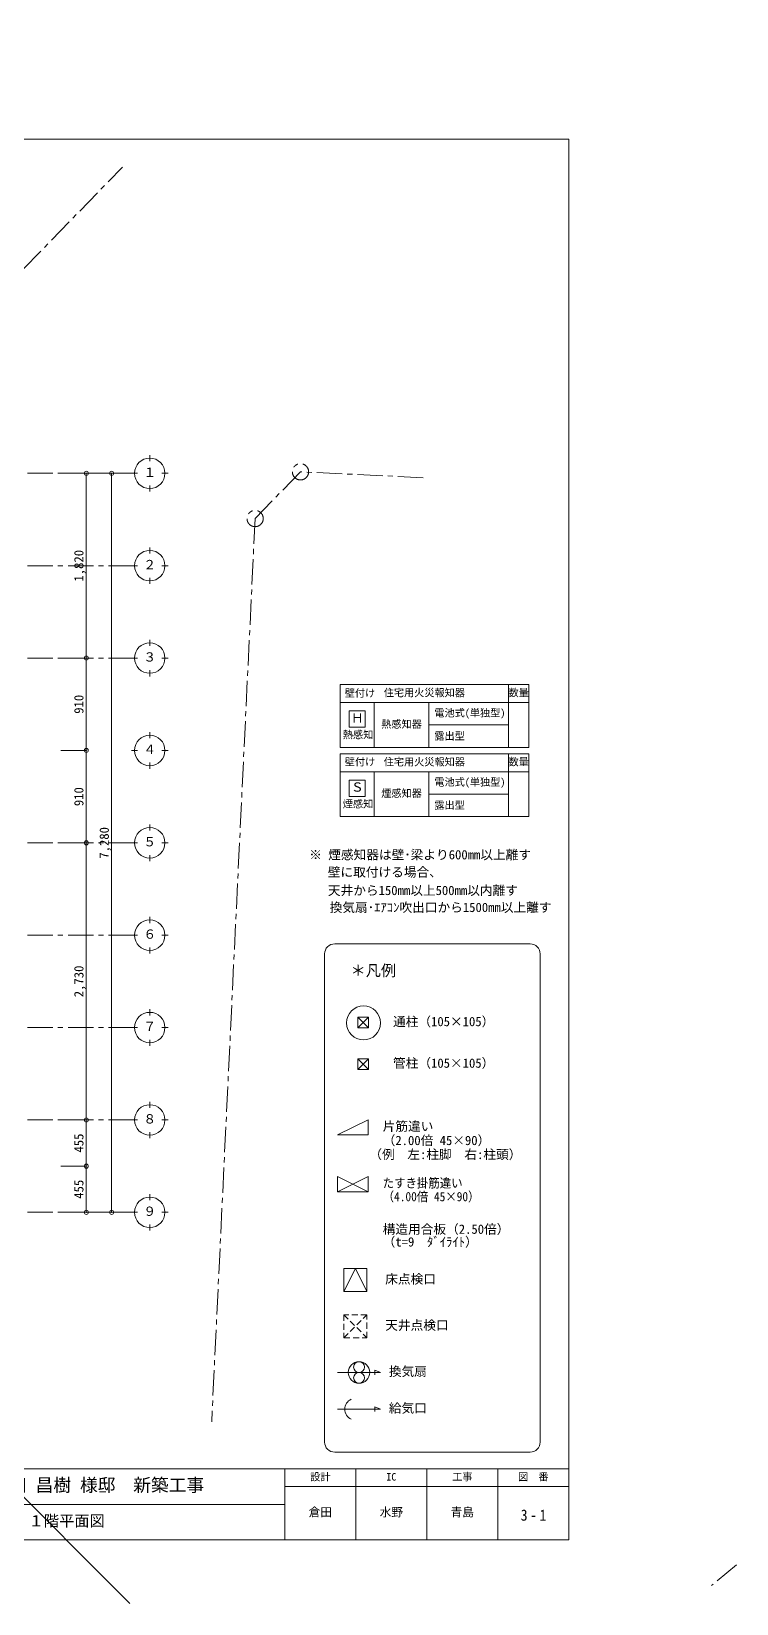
# Model space of a CAD drawing. Units: millimetres at full size, sheet at 1:50. Extents: x -16792 to 54909, y -26252 to 25759.
# Drawn here: x 5997 to 12947, y 9388 to 24876 of the extents above; entities that cross this region are included whole.
import ezdxf
from ezdxf.enums import TextEntityAlignment as Align

# ---------------------------------------------------------------- set-up
doc = ezdxf.new("R2010")
doc.units = ezdxf.units.MM
doc.header["$LTSCALE"] = 50
doc.header["$PDMODE"] = 32
doc.header["$PDSIZE"] = 40
for name, pattern in [('CHAIN1', [8, 5, -1, 1, -1]), ('CHAIN2', [12, 9, -1, 1, -1]), ('DASHED1', [1.8, 1.2, -0.6])]:
    doc.linetypes.add(name, pattern=pattern)
for name, color, linetype, lineweight in [('3-1_通り芯・通り番号', 7, 'Continuous', 13), ('3-A_文字', 7, 'Continuous', 13), ('3-F_寸法・方位', 7, 'Continuous', 13), ('F-F_図面枠（共通）', 7, 'Continuous', 13)]:
    doc.layers.add(name, color=color, linetype=linetype, lineweight=lineweight)
doc.styles.add('ＭＳ ゴシック', font='')
doc.styles.get('ＭＳ ゴシック').set_extended_font_data('MS Gothic')

msp = doc.modelspace()

# ---------------------------------------------------------------- linework, layer by layer
at = {"layer": '3-1_通り芯・通り番号', "color": 1, "linetype": 'CHAIN1', "lineweight": 9}
for p, q in [((5079.08, 21672.55), (6894.28, 23539.8)), ((-7242.18, 20522.55), (7012.93, 20522.55)), ((8648.7, 20537.4), (8201.62, 20077.15)), ((9859.49, 20479.47), (8648.7, 20537.4)), ((8201.62, 20077.15), (7773.4, 11179.14)), ((-7242.18, 19612.55), (7012.93, 19612.55)), ((-7242.18, 18702.55), (7012.93, 18702.55)), ((-7242.18, 16882.55), (7012.93, 16882.55)), ((-7242.18, 15972.55), (7012.93, 15972.55)), ((-7242.18, 15062.55), (7012.93, 15062.55)), ((-7242.18, 14152.55), (7012.93, 14152.55)), ((-7242.18, 13242.55), (7012.93, 13242.55))]:
    msp.add_line(p, q, dxfattribs=at)
at = {"layer": '3-1_通り芯・通り番号'}
for p, q in [((7162.93, 20702.55), (7162.93, 20642.55)), ((7042.93, 20522.55), (6982.93, 20522.55)), ((7342.93, 20522.55), (7282.93, 20522.55)), ((7162.93, 20402.55), (7162.93, 20342.55)), ((7162.93, 19792.55), (7162.93, 19732.55)), ((7042.93, 19612.55), (6982.93, 19612.55)), ((7342.93, 19612.55), (7282.93, 19612.55)), ((7162.93, 19492.55), (7162.93, 19432.55)), ((7162.93, 18882.55), (7162.93, 18822.55)), ((7042.93, 18702.55), (6982.93, 18702.55)), ((7342.93, 18702.55), (7282.93, 18702.55)), ((7162.93, 18582.55), (7162.93, 18522.55)), ((7162.93, 17972.55), (7162.93, 17912.55)), ((7042.93, 17792.55), (6982.93, 17792.55)), ((7162.93, 17672.55), (7162.93, 17612.55)), ((7342.93, 17792.55), (7282.93, 17792.55)), ((7162.93, 17062.55), (7162.93, 17002.55)), ((7042.93, 16882.55), (6982.93, 16882.55)), ((7342.93, 16882.55), (7282.93, 16882.55)), ((7162.93, 16762.55), (7162.93, 16702.55)), ((7162.93, 16152.55), (7162.93, 16092.55)), ((7042.93, 15972.55), (6982.93, 15972.55)), ((7342.93, 15972.55), (7282.93, 15972.55)), ((7162.93, 15852.55), (7162.93, 15792.55)), ((7162.93, 15242.55), (7162.93, 15182.55)), ((7042.93, 15062.55), (6982.93, 15062.55)), ((7342.93, 15062.55), (7282.93, 15062.55)), ((7162.93, 14942.55), (7162.93, 14882.55)), ((7162.93, 14332.55), (7162.93, 14272.55)), ((7042.93, 14152.55), (6982.93, 14152.55)), ((7342.93, 14152.55), (7282.93, 14152.55)), ((7162.93, 14032.55), (7162.93, 13972.55)), ((7162.93, 13422.55), (7162.93, 13362.55)), ((7042.93, 13242.55), (6982.93, 13242.55)), ((7342.93, 13242.55), (7282.93, 13242.55)), ((7162.93, 13122.55), (7162.93, 13062.55))]:
    msp.add_line(p, q, dxfattribs=at)
for centre in [(7162.93, 20522.55), (7162.93, 19612.55), (7162.93, 18702.55), (7162.93, 17792.55), (7162.93, 16882.55), (7162.93, 15972.55), (7162.93, 15062.55), (7162.93, 14152.55), (7162.93, 13242.55)]:
    msp.add_circle(centre, 150, dxfattribs=at)
at = {"layer": '3-1_通り芯・通り番号', "color": 1, "linetype": 'CHAIN1', "lineweight": 9}
for centre in [(8648.7, 20537.4), (8648.7, 20537.4), (8201.62, 20077.15), (8201.62, 20077.15)]:
    msp.add_circle(centre, 80, dxfattribs=at)
at = {"layer": '3-F_寸法・方位'}
for p, q in [((6537.05, 20522.55), (6287.05, 20522.55)), ((6537.05, 20522.55), (6537.05, 18702.55)), ((6787.05, 20522.55), (6537.05, 20522.55)), ((6787.05, 13242.55), (6787.05, 20522.55)), ((6537.05, 18702.55), (6287.05, 18702.55)), ((6537.05, 18702.55), (6537.05, 17792.55)), ((6537.05, 17792.55), (6287.05, 17792.55)), ((6537.05, 17792.55), (6537.05, 16882.55)), ((6537.05, 16882.55), (6287.05, 16882.55)), ((6537.05, 16882.55), (6537.05, 14152.55)), ((6537.05, 14152.55), (6287.05, 14152.55)), ((6537.05, 14152.55), (6537.05, 13697.55)), ((6537.05, 13697.55), (6287.05, 13697.55)), ((6537.05, 13697.55), (6537.05, 13242.55)), ((6537.05, 13242.55), (6287.05, 13242.55)), ((6787.05, 13242.55), (6537.05, 13242.55))]:
    msp.add_line(p, q, dxfattribs=at)
for p in [(6537.05, 20522.55), (6787.05, 20522.55), (6537.05, 18702.55), (6537.05, 17792.55), (6537.05, 16882.55), (6537.05, 14152.55), (6537.05, 13697.55), (6537.05, 13242.55), (6787.05, 13242.55)]:
    msp.add_point(p, dxfattribs=at)
at = {"layer": 'F-F_図面枠（共通）'}
for p, q in [((-8520.13, 24875.55), (6967.02, 9388.39)), ((-8505.74, 23815.61), (11294.26, 23815.61)), ((11294.26, 23815.61), (11294.26, 10015.61)), ((9039.85, 18441.29), (9039.85, 17822.19)), ((10899.61, 18441.29), (9039.85, 18441.29)), ((10699.61, 18441.29), (10699.61, 17822.19)), ((10899.61, 18441.29), (10899.61, 17822.19)), ((10899.61, 18264.4), (9039.85, 18264.4)), ((9127.45, 18181.26), (9127.45, 18021.26)), ((9127.45, 18181.26), (9287.45, 18181.26)), ((9287.45, 18181.26), (9287.45, 18021.26)), ((9375.05, 18264.4), (9375.05, 17822.19)), ((9915.02, 18264.4), (9915.02, 17822.19)), ((9287.45, 18021.26), (9127.45, 18021.26)), ((10699.61, 18043.29), (9915.02, 18043.29)), ((9039.85, 17822.19), (10899.61, 17822.19)), ((10899.61, 17759.93), (9039.85, 17759.93)), ((9039.85, 17759.93), (9039.85, 17140.83)), ((10699.61, 17759.93), (10699.61, 17140.83)), ((10899.61, 17759.93), (10899.61, 17140.83)), ((10899.61, 17583.04), (9039.85, 17583.04)), ((9375.05, 17583.04), (9375.05, 17140.83)), ((9915.02, 17583.04), (9915.02, 17140.83)), ((9127.45, 17499.9), (9287.45, 17499.9)), ((9127.45, 17499.9), (9127.45, 17339.9)), ((10699.61, 17361.93), (9915.02, 17361.93)), ((9039.85, 17140.83), (10899.61, 17140.83)), ((10911.47, 15887.34), (8986.4, 15887.34)), ((8886.4, 15787.34), (8886.4, 10979.65)), ((11011.47, 10979.65), (11011.47, 15787.34)), ((9214.38, 15163.61), (9319.38, 15058.61)), ((9214.38, 15058.61), (9319.38, 15163.61)), ((9214.38, 14754.12), (9319.38, 14649.12)), ((9214.38, 14649.12), (9319.38, 14754.12)), ((9303.95, 12688.76), (9076.45, 12688.76)), ((9303.95, 12461.26), (9303.95, 12688.76)), ((8986.4, 10879.65), (10911.47, 10879.65)), ((-8505.74, 10715.61), (11294.26, 10715.61)), ((8494.26, 10715.61), (8494.26, 10015.61)), ((9194.26, 10715.61), (9194.26, 10015.61)), ((9894.26, 10715.61), (9894.26, 10015.61)), ((10594.26, 10715.61), (10594.26, 10015.61)), ((8494.26, 10540.61), (11294.26, 10540.61)), ((2994.26, 10365.61), (8494.26, 10365.61)), ((-8505.74, 10015.61), (11294.26, 10015.61))]:
    msp.add_line(p, q, dxfattribs=at)
at = {"layer": 'F-F_図面枠（共通）', "linetype": 'DASHED1'}
for p, q in [((9076.45, 12233.76), (9303.95, 12006.26)), ((9076.45, 12006.26), (9303.95, 12233.76))]:
    msp.add_line(p, q, dxfattribs=at)
at = {"layer": 'F-F_図面枠（共通）', "color": 1, "linetype": 'CHAIN1', "lineweight": 9}
msp.add_line((12947.25, 9771.38), (12699.07, 9565.61), dxfattribs=at)
at = {"layer": 'F-F_図面枠（共通）'}
for points in [[(9287.45, 17499.9), (9287.45, 17339.9), (9127.45, 17339.9)], [(9015.01, 13445.77), (9315.01, 13595.77), (9315.01, 13445.77)], [(9076.45, 12688.76), (9076.45, 12461.26), (9303.95, 12461.26)], [(9013.62, 11665.01), (9438.28, 11665.01), (9382.36, 11688.66), (9382.36, 11641.79)], [(9013.62, 11303.05), (9438.28, 11303.05), (9382.36, 11326.7), (9382.36, 11279.82)]]:
    msp.add_lwpolyline(points, dxfattribs=at)
for points in [[(9214.38, 15058.61), (9319.38, 15058.61), (9319.38, 15163.61), (9214.38, 15163.61)], [(9214.38, 14649.12), (9319.38, 14649.12), (9319.38, 14754.12), (9214.38, 14754.12)], [(9315.01, 14005.21), (9315.01, 14155.21), (9015.01, 14005.21)], [(9015.01, 13445.77), (9015.01, 13595.77), (9315.01, 13445.77)]]:
    msp.add_lwpolyline(points, close=True, dxfattribs=at)
at = {"layer": 'F-F_図面枠（共通）', "linetype": 'CHAIN2'}
msp.add_lwpolyline([(9076.45, 12461.26), (9190.2, 12688.76), (9303.95, 12461.26)], dxfattribs=at)
at = {"layer": 'F-F_図面枠（共通）', "linetype": 'DASHED1'}
msp.add_lwpolyline([(9303.95, 12006.26), (9303.95, 12233.76), (9076.45, 12233.76), (9076.45, 12006.26)], close=True, dxfattribs=at)
at = {"layer": 'F-F_図面枠（共通）'}
for centre, radius in [((9270.56, 15107.87), 167.32), ((9225.95, 11665.01), 106.17), ((9225.95, 11718.09), 53.08), ((9225.95, 11611.93), 53.08)]:
    msp.add_circle(centre, radius, dxfattribs=at)
for centre, radius, start, end in [((8986.4, 15787.34), 100, 90.00002, 180), ((10911.47, 15787.34), 100, 0.00002, 90), ((9191.74, 11303.05), 106.17, 113.4596, 246.5404), ((8986.4, 10979.65), 100, 180, 269.99998), ((10911.47, 10979.65), 100, 270, 359.99998)]:
    msp.add_arc(centre, radius, start, end, dxfattribs=at)

# ---------------------------------------------------------------- texts
at = {"layer": '3-A_文字', "style": 'ＭＳ ゴシック'}
for s, p in [('１', (7100.43, 20460.05)), ('２', (7100.43, 19550.05)), ('３', (7100.43, 18640.05)), ('４', (7100.43, 17730.05)), ('５', (7100.43, 16820.05)), ('６', (7100.43, 15910.05)), ('７', (7100.43, 15000.05)), ('８', (7100.43, 14090.05)), ('９', (7100.43, 13180.05))]:
    msp.add_text(s, height=91.64, dxfattribs=at).set_placement(p, align=Align.BOTTOM_LEFT)
at = {"layer": '3-F_寸法・方位', "style": 'ＭＳ ゴシック'}
for s, p in [('1,820', (6537.05, 19456.3)), ('910', (6537.05, 18153.8)), ('910', (6537.05, 17243.8)), ('7,280', (6787.05, 16726.3)), ('2,730', (6537.05, 15361.3)), ('455', (6537.05, 13831.3)), ('455', (6537.05, 13376.3))]:
    msp.add_text(s, height=91.64, rotation=90, dxfattribs=at).set_placement(p, align=Align.BOTTOM_LEFT)
at = {"layer": 'F-F_図面枠（共通）', "style": 'ＭＳ ゴシック'}
for s, height, p in [('壁付け', 73.31, (9085.37, 18299.26)), ('住宅用火災報知器', 73.31, (9469.73, 18302.84)), ('数量', 73.31, (10699.61, 18302.84)), ('Ｈ', 91.64, (9146.75, 18040.06)), ('電池式(単独型)', 73.31, (9968.55, 18103.85)), ('熱感知', 73.31, (9065.83, 17888.58)), ('熱感知器', 73.31, (9445.04, 17993.29)), ('露出型', 73.31, (9968.55, 17876.04)), ('壁付け', 73.31, (9085.37, 17621.74)), ('住宅用火災報知器', 73.31, (9469.73, 17621.48)), ('数量', 73.31, (10699.61, 17621.48)), ('電池式(単独型)', 73.31, (9968.55, 17422.49)), ('Ｓ', 91.64, (9146.75, 17358.7)), ('煙感知器', 73.31, (9445.04, 17311.93)), ('煙感知', 73.31, (9065.83, 17207.22)), ('露出型', 73.31, (9968.55, 17194.68)), ('※ 煙感知器は壁･梁より600mm以上離す', 91.64, (8734.92, 16692.12)), ('壁に取付ける場合、', 91.64, (8917.8, 16521.08)), ('天井から150mm以上500mm以内離す', 91.64, (8918.9, 16340.37)), ('換気扇･ｴｱｺﾝ吹出口から1500mm以上離す', 91.64, (8936.77, 16173.27)), ('＊凡例', 110, (9141.36, 15536.62)), ('通柱（105×105）', 91.64, (9560.69, 15048.61)), ('管柱（105×105）', 91.64, (9560.69, 14639.12)), ('片筋違い', 91.64, (9458.82, 14017.71)), ('（2.00倍 45×90）', 91.64, (9458.82, 13877.49)), ('（例\u3000左:柱脚\u3000右:柱頭）', 91.64, (9326.85, 13739.83)), ('構造用合板（2.50倍）', 91.64, (9458.82, 13003.27)), ('（t=9\u3000ﾀﾞｲﾗｲﾄ）', 91.64, (9458.82, 12878.27)), ('床点検口', 91.64, (9484.01, 12512.51)), ('天井点検口', 91.64, (9484.01, 12057.51)), ('換気扇', 91.64, (9519.75, 11602.51)), ('給気口', 91.64, (9519.75, 11240.55)), ('那須田 昌樹 様邸\u3000新築工事', 128.3, (5425.51, 10453.11)), ('設計', 73.31, (8744.26, 10578.11)), ('IC', 73.31, (9494.26, 10578.11)), ('工事', 73.31, (10144.26, 10578.11)), ('図\u3000番', 73.31, (10794.26, 10578.11)), ('倉田', 84.31, (8729.26, 10220.61)), ('水野', 84.31, (9429.26, 10220.61)), ('青島', 84.31, (10129.26, 10220.61))]:
    msp.add_text(s, height=height, dxfattribs=at).set_placement(p, align=Align.BOTTOM_LEFT)
at = {"layer": 'F-F_図面枠（共通）', "style": 'ＭＳ ゴシック', "width": 0.9}
for s, p in [('たすき掛筋違い', (9458.82, 13458.27)), ('（4.00倍 45×90）', (9458.82, 13324.26))]:
    msp.add_text(s, height=91.64, dxfattribs=at).set_placement(p, align=Align.BOTTOM_LEFT)
at = {"layer": 'F-F_図面枠（共通）', "color": 3, "style": 'ＭＳ ゴシック'}
msp.add_text('１階平面図', height=110, dxfattribs=at).set_placement((5969.26, 10115.61), align=Align.BOTTOM_LEFT)
at = {"layer": 'F-F_図面枠（共通）', "color": 3, "insert": (10819.26, 10203.11), "char_height": 110, "attachment_point": 7, "style": 'ＭＳ ゴシック'}
msp.add_mtext('\\T1.38;\\W0.9;3-1', dxfattribs=at)

doc.saveas('drawing.dxf')
